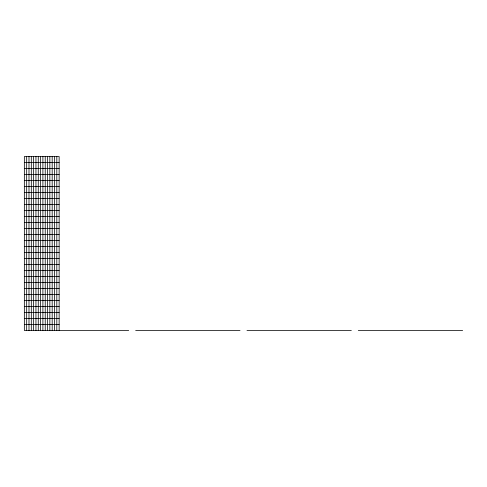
<?xml version="1.0" encoding="UTF-8"?>
<svg xmlns="http://www.w3.org/2000/svg" width="487" height="487" viewBox="0 0 487 487"><rect width="100%" height="100%" fill="white"/><g stroke="black" fill="none" stroke-linecap="round" stroke-linejoin="round"><path stroke-width="0.73" d="M24.35 162.536L59.134 162.536M24.35 168.532L59.134 168.532M24.35 174.529L59.134 174.529M24.35 180.525L59.134 180.525M24.35 186.521L59.134 186.521M24.35 192.523L59.134 192.523M24.35 198.519L59.134 198.519M24.35 204.516L59.134 204.516M24.35 210.512L59.134 210.512M24.35 216.514L59.134 216.514M24.35 222.51L59.134 222.51M24.35 228.506L59.134 228.506M24.35 234.503L59.134 234.503M24.35 240.499L59.134 240.499M24.35 246.501L59.134 246.501M24.35 252.497L59.134 252.497M24.35 258.494L59.134 258.494M24.35 264.49L59.134 264.49M24.35 270.486L59.134 270.486M24.35 276.488L59.134 276.488M24.35 282.484L59.134 282.484M24.35 288.481L59.134 288.481M24.35 294.477L59.134 294.477M24.35 300.479L59.134 300.479M24.35 306.475L59.134 306.475M24.35 312.471L59.134 312.471M24.35 318.468L59.134 318.468M24.35 324.464L59.134 324.464M128.708 330.466L24.35 330.466L24.35 156.534L59.134 156.534L59.134 330.466M135.666 330.466L240.024 330.466M246.976 330.466L351.334 330.466M358.292 330.466L462.65 330.466M56.815 156.534L56.815 330.466M54.495 156.534L54.495 330.466M52.176 156.534L52.176 330.466M49.857 156.534L49.857 330.466M47.543 156.534L47.543 330.466M45.224 156.534L45.224 330.466M42.905 156.534L42.905 330.466M40.585 156.534L40.585 330.466M38.266 156.534L38.266 330.466M35.947 156.534L35.947 330.466M33.627 156.534L33.627 330.466M31.308 156.534L31.308 330.466M28.989 156.534L28.989 330.466M26.669 156.534L26.669 330.466"/></g></svg>
